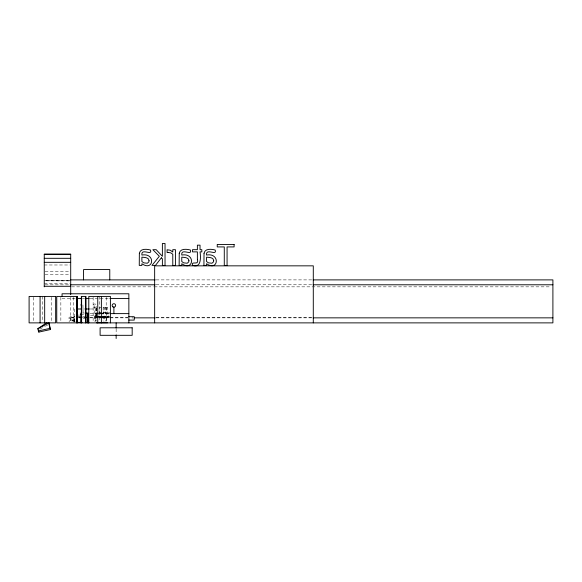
<?xml version="1.0" encoding="UTF-8"?>
<svg xmlns="http://www.w3.org/2000/svg" width="582" height="582" viewBox="0 0 582 582"><rect width="100%" height="100%" fill="white"/><g stroke="black" fill="none" stroke-linecap="round" stroke-linejoin="round"><path stroke-width="0.44" stroke-dasharray="2.91 2.18" d="M96.765 315.582L96.059 315.48L96.059 307.711L96.765 307.616M95.914 321.206L95.979 308.365L96.721 308.213M96.059 315.48L96.765 315.379M100.388 313.138C98.969 313.509 98.969 306.91 100.388 307.281M99.871 313L100.388 312.861M103.16 307.463L104.134 307.42L103.763 313.167L103.16 313.051L103.138 307.42L104.134 307.42M104.964 307.456L105.771 307.42L105.466 313.138L104.964 313.043L104.949 307.42L105.771 307.42M103.16 313.051L104.134 313M106.79 307.485L107.561 307.42L107.255 313.138L106.753 313.043L106.739 307.42L107.561 307.42M104.964 313.043L105.771 313M106.753 313.043L107.561 313M69.018 321.606L74.38 316.186L74.38 321.861M39.911 329.085L44.61 326.64M45.396 326.233L47.739 325.011M96.765 307.813L96.074 307.754M96.765 309.995L96.074 309.93L96.765 309.791M96.765 313.4L96.059 313.298L96.765 313.196M96.721 308.511L95.979 308.365M96.758 309.355L95.892 309.18L96.758 309.006M96.721 310.672L95.979 310.519L96.721 310.373M96.721 314.098L95.979 313.945L96.721 313.8M96.758 314.942L95.892 314.767L96.758 314.593M96.721 316.259L95.979 316.106L96.721 315.961M100.388 307.558L99.886 307.456M44.254 264.985L69.825 264.985M45.134 271.634L69.825 271.634M45.134 274.726L69.825 274.726M156.078 279.891L312.265 279.891M44.254 280.429L69.825 280.429M44.254 283.325L69.825 283.325M45.134 284.831L69.825 284.831M156.063 284.787L312.258 284.787M71.615 286.846L153.342 286.846M154.252 286.846L551.081 286.846M62.056 298.493L75.595 298.493M82.819 298.493L84.623 298.493M90.035 298.493L108.994 298.493M82.935 304.939L83.095 314.615M82.957 308.991L84.776 308.991M90.232 308.991L94.779 308.991M98.482 312.825L95.834 312.825L95.834 321.206M99.362 312.825L102.017 312.825M102.898 312.825L109.969 312.825M82.622 313.043L84.441 313.043M97.47 313.24L100.046 313.24M100.904 313.24L108.63 313.24L108.63 317.052L100.904 317.052M89.984 313.618L109.969 313.596M97.47 313.938L100.046 313.938M100.904 313.938L108.63 313.938M80.782 314.615L84.419 314.615M90.494 315.604L93.717 315.604L93.717 313.618M94.844 316.099L96.001 316.099L96.001 321.206M98.94 316.099L99.631 316.099M102.585 316.099L103.079 316.099L103.079 321.206M103.909 316.099L104.709 316.099M99.187 316.353L101.763 316.353M102.621 316.353L108.63 316.353M96.023 316.63L102.061 316.63L99.362 316.673M109.823 316.63L102.927 316.63L109.081 316.673M95.834 316.673L98.482 316.673M78.512 316.848L80.214 316.848M82.782 316.761L85.35 316.761M96.023 316.972L102.061 316.972M102.927 316.972L108.965 316.972M97.47 317.052L100.046 317.052M78.512 317.343L85.627 317.343M95.834 317.452L98.482 317.452M99.362 317.452L102.017 317.452M102.898 317.452L109.969 317.452M70.706 317.517L75.245 317.517M78.876 317.517L84.325 317.517M89.774 317.517L127.916 317.517M156.063 317.517L312.258 317.517M70.706 317.852L75.245 317.852M78.876 317.852L84.325 317.852M89.774 317.852L127.916 317.852M156.063 317.852L312.258 317.852M83.233 318.667L85.78 318.667M74.38 319.984L71.899 319.984L71.899 322.632M71.899 320.318L74.38 320.318M74.38 320.486L72.088 320.442L72.088 321.875M74.38 321.169L74.962 321.169L74.962 321.664M74.38 321.308L73.041 321.308L73.041 319.984M71.542 319.06L67.759 318.238L71.542 316.186L73.528 317.045M132.158 316.703L132.158 318.398M116.145 328.954L116.145 334.163M106.513 321.206L106.513 316.099L105.698 316.099L105.684 321.206M106.2 297.307L106.2 321.118M104.724 316.099L104.724 321.206M103.894 316.099L103.894 321.206M99.704 296.427L99.646 321.206M95.004 316.099L95.004 321.206M94.793 305.688L94.844 321.206M93.135 297.307L93.135 321.118M78.963 314.615L78.963 317.343M74.772 308.991L74.772 321.14M74.452 317.343L74.452 321.3M74.067 320.442L74.067 322.595M73.528 297.307L73.528 321.118M70.706 297.3L70.706 321.984M60.848 297.307L60.848 321.118M51.325 297.307L51.325 321.118M42.486 296.427L42.486 321.118M33.647 297.307L33.647 321.118M69.825 280.815L45.134 280.815L69.825 280.859M93.928 307.187A1.739 1.739 0 0 0 96.532 305.688A1.739 1.739 0 0 0 93.928 304.182A1.739 1.739 0 0 0 93.928 307.187"/><path stroke-width="0.87" d="M48.968 322.704L50.525 329.514L38.849 332.089L37.779 328.75L46.989 322.515M37.779 328.75L48.742 323.046L49.31 324.196M38.281 330.94L49.957 328.372L50.525 329.514M44.254 254.341L70.706 254.341M44.254 258.313L70.706 258.313M44.254 262.322L70.706 262.322M70.706 279.891L155.176 279.891M313.174 279.891L552.9 279.891L552.9 322.879L56.752 322.879L56.752 296.427L77.457 296.427L77.457 322.879M70.706 284.787L155.161 284.787M313.167 284.787L552.9 284.787M44.254 286.286L70.706 286.286M77.399 298.493L81.916 298.493M85.525 298.493L89.133 298.493M109.896 298.493L128.855 298.493M80.782 304.939L81.662 304.939M77.501 308.991L82.047 308.991M85.685 308.991L89.322 308.991M86.26 313.043L88.078 313.043L88.078 322.879M109.867 313.618L128.855 313.618M80.949 314.615L81.662 314.615M128.855 316.703L134.224 316.703L134.224 320.093L128.855 320.093M80.469 317.343L82.186 317.343M85.627 317.343L87.344 317.343M134.275 317.852L155.161 317.852M313.167 317.852L552.9 317.852M77.391 322.384L82.04 322.384M86.18 322.384L88.639 322.384L88.639 322.879M96.416 322.799L107.575 322.799M48.742 323.046L49.957 328.372M38.347 329.899L38.849 332.089M313.291 322.879L313.291 265.843L154.652 265.843L154.652 322.879M128.855 322.879L128.855 293.779L62.056 293.779L62.056 296.136M116.145 322.879L116.145 328.088M116.145 335.028L116.145 338.506M113.897 307.172L113.897 313.618M110.405 322.879L110.405 296.427L88.784 296.427L88.784 322.879M109.772 279.891L109.772 269.561L83.568 269.561L83.568 279.891M101.377 296.427L101.377 322.879M97.747 296.427L97.747 322.879M87.271 313.618L87.344 322.879M85.932 322.879L85.932 296.427L81.342 296.427L81.342 322.879M85.649 296.427L85.649 322.879M81.618 296.427L81.618 322.879M80.803 313.043L80.803 322.879M77.006 296.427L77.006 322.879M76.766 296.427L76.766 322.879M70.706 294.616L70.706 254.13L44.254 254.13L44.254 286.846M44.676 296.427L44.676 322.879M40.085 296.427L40.085 322.879M197.385 259.346C199.437 266.12 190.801 260.321 192.518 265.261C201.401 268.608 200.819 257.259 200.033 251.875L201.823 251.875L201.823 249.678L200.033 249.678L200.033 245.16L197.385 245.16L197.385 249.678L192.518 249.678L192.518 251.875L197.385 251.875L197.385 259.346M139.36 253.279L139.258 265.407L141.892 265.407L141.892 263.726C153.808 271.954 155.86 252.501 141.892 255.054C140.924 247.532 152.71 256.342 150.491 250.013C146.802 249.023 140.306 248.274 139.36 253.279M179.249 253.279L179.14 265.407L181.773 265.407L181.773 263.726C193.69 271.954 195.741 252.501 181.773 255.054C180.813 247.532 192.598 256.342 190.379 250.013C186.691 249.023 180.194 248.274 179.249 253.279M204.027 253.279L203.918 265.407L206.552 265.407L206.552 263.726C218.468 271.954 220.52 252.501 206.552 255.054C205.592 247.532 217.377 256.342 215.158 250.013C211.47 249.023 204.973 248.274 204.027 253.279M149.043 260.671L148.854 261.856L147.348 263.231L143.79 262.86L141.892 261.529L141.892 257.164C144.38 257.499 148.832 257.215 149.043 260.671M188.924 260.671L188.735 261.856L187.229 263.231L183.679 262.86L181.773 261.529L181.773 257.164C184.261 257.499 188.713 257.215 188.924 260.671M213.703 260.671L213.514 261.856L212.008 263.231L208.451 262.86L206.552 261.529L206.552 257.164C209.04 257.499 213.492 257.215 213.703 260.671M161.345 257.811L155.474 265.407L151.997 265.407L159.337 256.255L152.87 249.678L156.165 249.678L162.385 256.32L162.385 243.494L165.033 243.494L165.033 265.407L162.385 265.407L162.385 258.83L161.345 257.811M167.856 252.413L167.092 252.523L167.092 249.758L170.25 250.202L172.781 252.013L172.781 249.678L175.422 249.678L175.422 265.407L172.781 265.407L172.781 254.239L170.781 252.857L167.856 252.413M234.102 244.44L217.239 244.44L217.239 246.921L224.281 246.921L224.281 265.407L227.067 265.407L227.067 246.921L234.102 246.921L234.102 244.44M55.661 296.427L29.1 296.427L29.1 322.879L55.661 322.879L55.661 296.427M132.179 327.797L100.104 327.797L100.104 335.319L132.179 335.319L132.179 327.797M113.024 306.94A1.739 1.739 0 0 0 115.629 305.434A1.739 1.739 0 0 0 113.024 303.935A1.739 1.739 0 0 0 113.024 306.94"/></g></svg>
